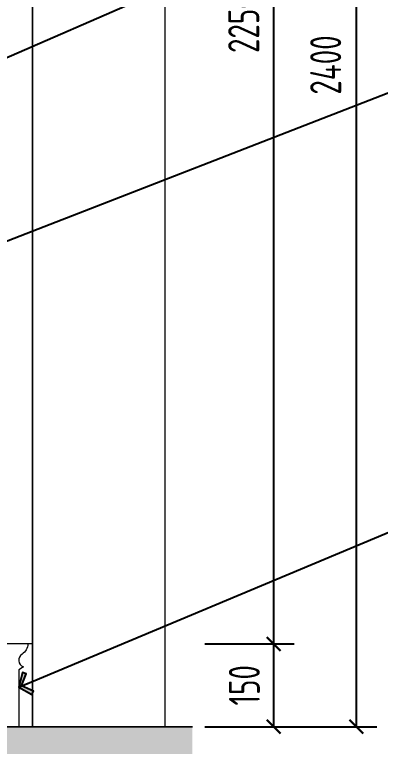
# Model space of a CAD drawing. Header units: millimetres. Extents: x 3162 to 221128, y -144913 to 11496.
# Drawn here: x 173128 to 173792, y -18096 to -16769 of the extents above; entities that cross this region are included whole.
import ezdxf

# ---------------------------------------------------------------- set-up
doc = ezdxf.new("R2010")
doc.units = ezdxf.units.MM
doc.header["$LTSCALE"] = 10
doc.layers.get('Defpoints').update_dxf_attribs({"color": 250})
for name, color, linetype, lineweight in [('Contour【轮廓线】', 94, 'Continuous', 0), ('FC-Hatch【平面填充】', 250, 'Continuous', 0), ('FC-Refe【标注引线】', 2, 'Continuous', 0), ('FF-Fixed【固定家具】', 30, 'Continuous', 0), ('Finish【完成面】', 2, 'Continuous', 0), ('RC-dimensions', 44, 'Continuous', 0), ('Wall【立面墙】', 252, 'Continuous', 0)]:
    doc.layers.add(name, color=color, linetype=linetype, lineweight=lineweight)
doc.styles.add('尺寸标注', font='ARCHS.SHX', dxfattribs={"width": 0.8})
doc.dimstyles.new('海龙1：25', dxfattribs={"dimscale": 25, "dimtxt": 2.25, "dimasz": 1, "dimexe": 1.5, "dimexo": 1, "dimgap": 1, "dimtad": 1, "dimdec": 0, "dimrnd": 5, "dimdsep": 46, "dimtxsty": '尺寸标注', "dimblk": 'ARCHTICK', "dimblk1": 'ARCHTICK', "dimblk2": 'ARCHTICK', "dimcen": 1, "dimclrd": 44, "dimclre": 44, "dimclrt": 2, "dimadec": 0, "dimazin": 0, "dimtfac": 1, "dimtdec": 0, "dimtix": 1, "dimtmove": 2, "dimatfit": 3, "dimldrblk": 'hl_arrow2', "dimfxl": 5, "dimfxlon": 1, "dimarcsym": 0})

# ---------------------------------------------------------------- blocks, each defined once
blk = doc.blocks.new('_ArchTick')
at = {"color": 2, "linetype": 'ByBlock', "const_width": 0.15}
blk.add_lwpolyline([(-0.5, -0.5), (0.5, 0.5)], dxfattribs=at)
blk = doc.blocks.new('*D176')
at = {"layer": 'Defpoints', "color": 0, "transparency": 16777216}
for p in [(173448.1, -15660.5), (173448.1, -17910.5), (173598.1, -17910.5)]:
    blk.add_point(p, dxfattribs=at)
at = {"layer": 'RC-dimensions', "color": 44, "lineweight": -2, "transparency": 16777216}
for p, q in [((173473.1, -15660.5), (173635.6, -15660.5)), ((173598.1, -15660.5), (173598.1, -17910.5)), ((173473.1, -17910.5), (173635.6, -17910.5))]:
    blk.add_line(p, q, dxfattribs=at)
at = {"layer": 'RC-dimensions', "color": 44, "lineweight": -2, "transparency": 16777216, "xscale": 25, "yscale": 25, "zscale": 25}
for p, rotation in [((173598.1, -15660.5), 90), ((173598.1, -17910.5), 270)]:
    blk.add_blockref('_ArchTick', p, dxfattribs=dict(at, rotation=rotation))
at = {"layer": 'RC-dimensions', "color": 2, "transparency": 16777216, "insert": (173543.8, -16785.5), "char_height": 56.25, "attachment_point": 5, "rotation": 90, "style": '尺寸标注'}
blk.add_mtext('2250', dxfattribs=at)
blk = doc.blocks.new('hl_arrow2')
at = {"color": 2}
blk.add_line((-0.221, 0), (-1, 0), dxfattribs=at)
blk.add_lwpolyline([(-0.221, 0), (-0.861, -0.689), (-0.654, -0.862), (0, 0), (-0.654, 0.862), (-0.861, 0.689)], close=True, dxfattribs=at)
for points in [[(-0.861, 0.689), (-0.654, 0.862), (-0.221, 0), (0, 0)], [(-0.861, -0.689), (-0.654, -0.862), (-0.221, 0), (0, 0)]]:
    blk.add_solid(points, dxfattribs=at)
blk = doc.blocks.new('*D177')
at = {"layer": 'Defpoints', "color": 0, "transparency": 16777216}
for p in [(173448.1, -15660.5), (173448.1, -18060.5), (173748.1, -18060.5)]:
    blk.add_point(p, dxfattribs=at)
at = {"layer": 'RC-dimensions', "color": 44, "lineweight": -2, "transparency": 16777216}
for p, q in [((173623.1, -15660.5), (173785.6, -15660.5)), ((173748.1, -15660.5), (173748.1, -18060.5)), ((173623.1, -18060.5), (173785.6, -18060.5))]:
    blk.add_line(p, q, dxfattribs=at)
at = {"layer": 'RC-dimensions', "color": 44, "lineweight": -2, "transparency": 16777216, "xscale": 25, "yscale": 25, "zscale": 25}
for p, rotation in [((173748.1, -15660.5), 90), ((173748.1, -18060.5), 270)]:
    blk.add_blockref('_ArchTick', p, dxfattribs=dict(at, rotation=rotation))
at = {"layer": 'RC-dimensions', "color": 2, "transparency": 16777216, "insert": (173692.6, -16860.5), "char_height": 56.25, "attachment_point": 5, "rotation": 90, "style": '尺寸标注'}
blk.add_mtext('2400', dxfattribs=at)
blk = doc.blocks.new('*D278')
at = {"layer": 'Defpoints', "color": 0, "transparency": 16777216}
for p in [(173448.1, -17910.5), (173448.1, -18060.5), (173598.1, -18060.5)]:
    blk.add_point(p, dxfattribs=at)
at = {"layer": 'RC-dimensions', "color": 44, "lineweight": -2, "transparency": 16777216}
for p, q in [((173473.1, -17910.5), (173635.6, -17910.5)), ((173598.1, -17910.5), (173598.1, -18060.5)), ((173473.1, -18060.5), (173635.6, -18060.5))]:
    blk.add_line(p, q, dxfattribs=at)
at = {"layer": 'RC-dimensions', "color": 44, "lineweight": -2, "transparency": 16777216, "xscale": 25, "yscale": 25, "zscale": 25}
for p, rotation in [((173598.1, -17910.5), 90), ((173598.1, -18060.5), 270)]:
    blk.add_blockref('_ArchTick', p, dxfattribs=dict(at, rotation=rotation))
at = {"layer": 'RC-dimensions', "color": 2, "transparency": 16777216, "insert": (173545, -17985.5), "char_height": 56.25, "attachment_point": 5, "rotation": 90, "style": '尺寸标注'}
blk.add_mtext('150', dxfattribs=at)

msp = doc.modelspace()

# ---------------------------------------------------------------- hatches: boundary and pattern name
at = {"layer": 'FC-Hatch【平面填充】'}
h = msp.add_hatch(dxfattribs=at)
h.set_pattern_fill('钢筋混凝土', color=256, scale=50, angle=180, style=0, pattern_type=2)
h.set_pattern_definition([(225, (110819.52, -931.4), (35.35534, -35.35534), []), (230, (110819.52, -931.4), (-71.72602, 6.27522), [7.5, -82.5]), (175, (110819.52, -931.4), (13.87511, -75.21923), [6, -66]), (280.4514, (110813.54, -930.88), (-57.85092, -68.94393), [6.374, -70.1142]), (226.1842, (110819.52, -951.4), (-106.72409, 16.55189), [11.25, -123.75]), (276.6356, (110810.63, -950.02), (-93.46626, -97.41178), [9.56105, -105.1713]), (171.1842, (110819.52, -951.4), (-93.46618, -97.41189), [9, -99]), (201, (110809.52, -946.4), (-59.690703, 40.261893), [7.5, -82.5]), (146, (110809.52, -946.4), (-24.33156, -72.51501), [6, -66]), (251.4514, (110804.546, -943.046), (-84.022234, -32.25304), [6.374, -70.1142]), (217.5, (110819.52, -931.4), (-1.215986, -33.289385), [0.5, -65.2, 0.5, -67, 0.5, -66.25]), (187.5, (110819.52, -931.4), (-26.306954, -39.441171), [0.5, -38.2, 0.5, -63.7, 0.5, -25.25]), (147.5, (110841.82, -931.4), (-53.382244, 2.255487), [0.5, -25, 0.5, -78, 0.5, -103.5]), (137.5, (110851.82, -931.4), (-58.318617, -10.010498), [0.5, -32.5, 0.5, -51.8, 0.5, -73.5])])
h.paths.add_polyline_path([(171150.7, -18160.5), (171150.7, -18060.5), (173450.7, -18060.5), (173450.7, -18160.5)])

# ---------------------------------------------------------------- linework, layer by layer
at = {"layer": 'Contour【轮廓线】', "ltscale": 0.1}
msp.add_lwpolyline([(173160.7, -17910.5), (173152.3, -17910.5, -0.240417), (173141.7, -17928.8, 0.613749), (173144, -17952.2), (173135.7, -17957.2), (173135.7, -18060.5), (173160.7, -18060.5), (173160.7, -17910.5)], format="xyb", dxfattribs=at)
at = {"layer": 'FF-Fixed【固定家具】'}
msp.add_lwpolyline([(172345.7, -15660.5), (173160.7, -15660.5), (173160.7, -17910.5), (172345.7, -17910.5)], close=True, dxfattribs=at)
at = {"layer": 'Finish【完成面】'}
for p in [(173160.7, -15660.5), (171320.7, -18060.5)]:
    msp.add_line(p, (173160.7, -18060.5), dxfattribs=at)
at = {"layer": 'Wall【立面墙】'}
for points in [[(173160.7, -18060.5), (173160.7, -14560.5), (173400.7, -14560.5), (173400.7, -18060.5)], [(171150.7, -18060.5), (171150.7, -18060.5), (173450.7, -18060.5), (173450.7, -18060.5)]]:
    msp.add_lwpolyline(points, close=True, dxfattribs=at)

# ---------------------------------------------------------------- dimensions: what is measured, and where the dimension line sits
at = {"layer": 'RC-dimensions'}
for base, p1, p2, picture, middle in [((173598.1, -17910.5), (173448.1, -15660.5), (173448.1, -17910.5), '*D176', (173543.8, -16785.5)), ((173748.1, -18060.5), (173448.1, -15660.5), (173448.1, -18060.5), '*D177', (173692.6, -16860.5)), ((173598.1, -18060.5), (173448.1, -17910.5), (173448.1, -18060.5), '*D278', (173545, -17985.5))]:
    dim = msp.add_linear_dim(base=base, p1=p1, p2=p2, angle=270, dimstyle='海龙1：25', override={"dimscale": 25, "dimtxsty": '尺寸标注', "dimblk1": 'ArchTick', "dimblk2": 'ArchTick', "dimsah": 1, "dimclrt": 2}, dxfattribs=at)
    dim.commit()
    dim.dimension.update_dxf_attribs({"geometry": picture, "text_midpoint": middle})

# ---------------------------------------------------------------- leaders
at = {"layer": 'FC-Refe【标注引线】'}
for points in [[(171261.7, -16928.8), (173979.6, -16062.7), (174104.6, -16062.7)], [(172285.8, -16928.8), (173979.6, -16062.7), (174104.6, -16062.7)], [(171744.8, -17445.1), (173979.6, -16468.9), (174104.6, -16468.9)], [(172758.4, -17317.5), (173979.6, -16843.4), (174104.6, -16843.4)], [(173135.7, -17988.7), (173979.6, -17635.7), (174104.6, -17635.7)]]:
    msp.add_leader(points, dimstyle='海龙1：25', override={"dimscale": 25, "dimldrblk": 'hl_arrow2'}, dxfattribs=at)

doc.saveas('drawing.dxf')
